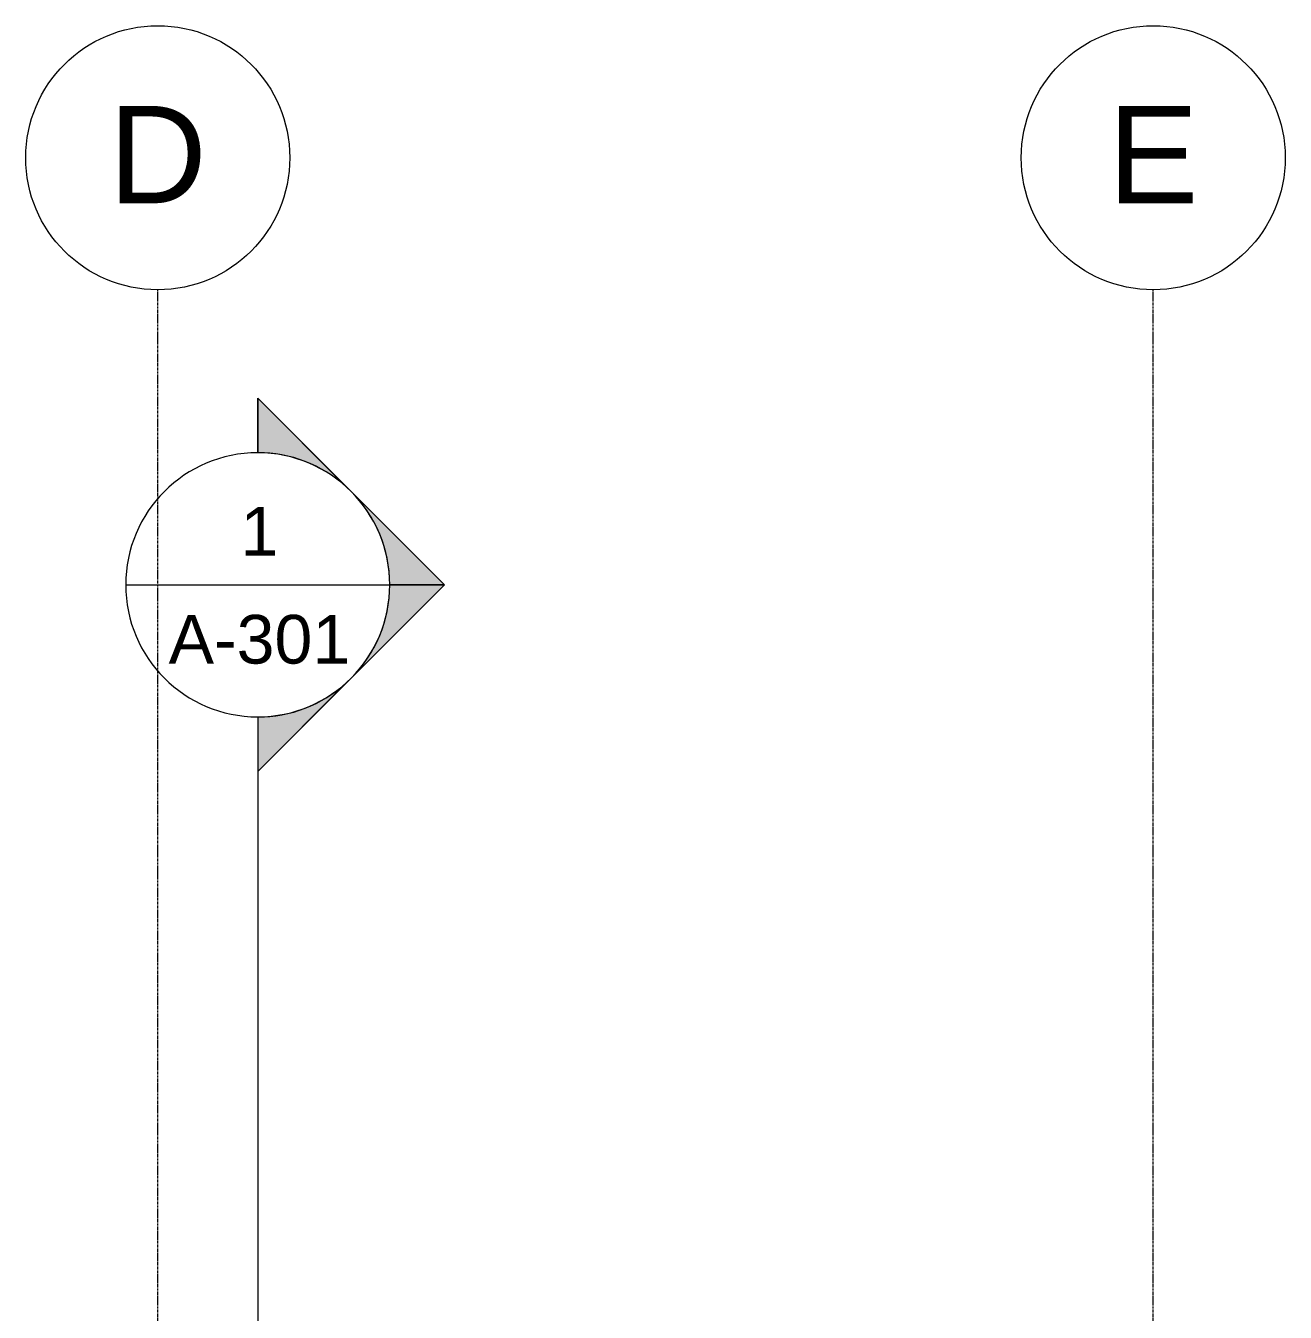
# Model space of a CAD drawing. Header units: inches. Extents: x 20478 to 36715, y -248 to 750.
# Drawn here: x 21594.3 to 21899.6, y 400.9 to 712.7 of the extents above; entities that cross this region are included whole.
import ezdxf

# ---------------------------------------------------------------- set-up
doc = ezdxf.new("R2010")
doc.units = ezdxf.units.IN
doc.header["$MEASUREMENT"] = 0
doc.linetypes.add('Grid Line 1_2_', pattern=[0.875, 0.5, -0.125, 0.125, -0.125])
for name, color, linetype, lineweight in [('G-ANNO-SYMB', 111, 'Continuous', 9), ('S-GRID', 1, 'Continuous', 9), ('S-GRID-IDEN', 1, 'Continuous', 9)]:
    doc.layers.add(name, color=color, linetype=linetype, lineweight=lineweight)
doc.styles.add('Arial', font='arial.ttf', dxfattribs={"height": 23.60479})
doc.styles.add('Arial_1', font='arial.ttf', dxfattribs={"height": 11.802395})

# ---------------------------------------------------------------- blocks, each defined once
blk = doc.blocks.new('Grid - Grid Head - Circle-14747-Elevation - West')
at = {"layer": 'S-GRID-IDEN'}
blk.add_circle((21143.8, 680.66), 32, dxfattribs=at)
blk = doc.blocks.new('Section - Section Head - Filled-1526-Elevation - West')
at = {"layer": 'G-ANNO-SYMB'}
h = blk.add_hatch(color=256, dxfattribs=at)
edge = h.paths.add_edge_path(flags=0)
edge.add_arc((22069.39, 577.16), 32.04, 47.9216, 90)
edge.add_line((22069.39, 609.2), (22069.39, 622.41))
edge.add_line((22069.39, 622.41), (22090.86, 600.94))
h = blk.add_hatch(color=256, dxfattribs=at)
edge = h.paths.add_edge_path(flags=0)
edge.add_line((22092.02, 599.78), (22114.64, 577.16))
edge.add_line((22114.64, 577.16), (22101.39, 577.16))
edge.add_arc((22069.39, 577.16), 32, 0, 45)
h = blk.add_hatch(color=256, dxfattribs=at)
edge = h.paths.add_edge_path(flags=0)
edge.add_arc((22069.39, 577.16), 32, 315, 360)
edge.add_line((22101.39, 577.16), (22114.64, 577.16))
edge.add_line((22114.64, 577.16), (22092.02, 554.53))
h = blk.add_hatch(color=256, dxfattribs=at)
edge = h.paths.add_edge_path(flags=0)
edge.add_line((22090.86, 553.37), (22069.39, 531.9))
edge.add_line((22069.39, 531.9), (22069.39, 545.12))
edge.add_arc((22069.39, 577.16), 32.04, 270, 312.0784)
for p, q in [((22114.64, 577.16), (22069.39, 622.41)), ((22069.39, 609.16), (22069.39, 622.41)), ((22090.86, 600.94), (22069.39, 622.41)), ((22069.39, 622.41), (22069.39, 609.2)), ((22114.64, 577.16), (22092.02, 599.78)), ((22114.64, 577.16), (22069.39, 531.9)), ((22092.02, 554.53), (22114.64, 577.16)), ((22101.39, 577.16), (22114.64, 577.16)), ((22114.64, 577.16), (22101.39, 577.16)), ((22069.39, 531.9), (22090.86, 553.37)), ((22069.39, 545.16), (22069.39, 531.9)), ((22069.39, 545.12), (22069.39, 531.9))]:
    blk.add_line(p, q, dxfattribs=at)
for radius, start, end in [(32, 90, 270), (32.04, 47.9216, 90), (32, 270, 90), (32, 0, 45), (32, 315, 0), (32.04, 270, 312.0784)]:
    blk.add_arc((22069.39, 577.16), radius, start, end, dxfattribs=at)

msp = doc.modelspace()

# ---------------------------------------------------------------- linework, layer by layer
at = {"layer": 'G-ANNO-SYMB'}
for p, q in [((21618.523, 577.157), (21682.523, 577.157)), ((21650.523, 545.157), (21650.523, -54.817))]:
    msp.add_line(p, q, dxfattribs=at)
at = {"layer": 'S-GRID', "linetype": 'Grid Line 1_2_'}
for p, q in [((21626.303, -132), (21626.303, 648.659)), ((21867.553, -132), (21867.553, 648.659))]:
    msp.add_line(p, q, dxfattribs=at)

# ---------------------------------------------------------------- block references
at = {"layer": 'G-ANNO-SYMB'}
msp.add_blockref('Section - Section Head - Filled-1526-Elevation - West', (-418.866, 0), dxfattribs=at)
at = {"layer": 'S-GRID-IDEN'}
for p in [(482.5, 0), (723.75, 0)]:
    msp.add_blockref('Grid - Grid Head - Circle-14747-Elevation - West', p, dxfattribs=at)

# ---------------------------------------------------------------- texts
at = {"layer": 'G-ANNO-SYMB', "attachment_point": 2, "line_spacing_factor": 0.938532, "style": 'Arial_1'}
for s, insert, char_height, width in [('1', (21650.932, 596.049), 11.802, 10.944), ('A-301', (21650.932, 569.868), 11.8024, 52.416)]:
    msp.add_mtext(s, dxfattribs=dict(at, insert=insert, char_height=char_height, width=width))

# ---------------------------------------------------------------- next in the draw order: texts
at = {"layer": 'S-GRID-IDEN', "char_height": 23.605, "attachment_point": 2, "line_spacing_factor": 0.938532, "style": 'Arial', "bg_fill": 3, "box_fill_scale": 1.25, "bg_fill_color": 0, "bg_fill_transparency": 0}
for s, insert, width in [('D', (21626.297, 693.241), 28.224), ('E', (21867.547, 693.241), 26.208)]:
    msp.add_mtext(s, dxfattribs=dict(at, insert=insert, width=width))

doc.saveas('drawing.dxf')
